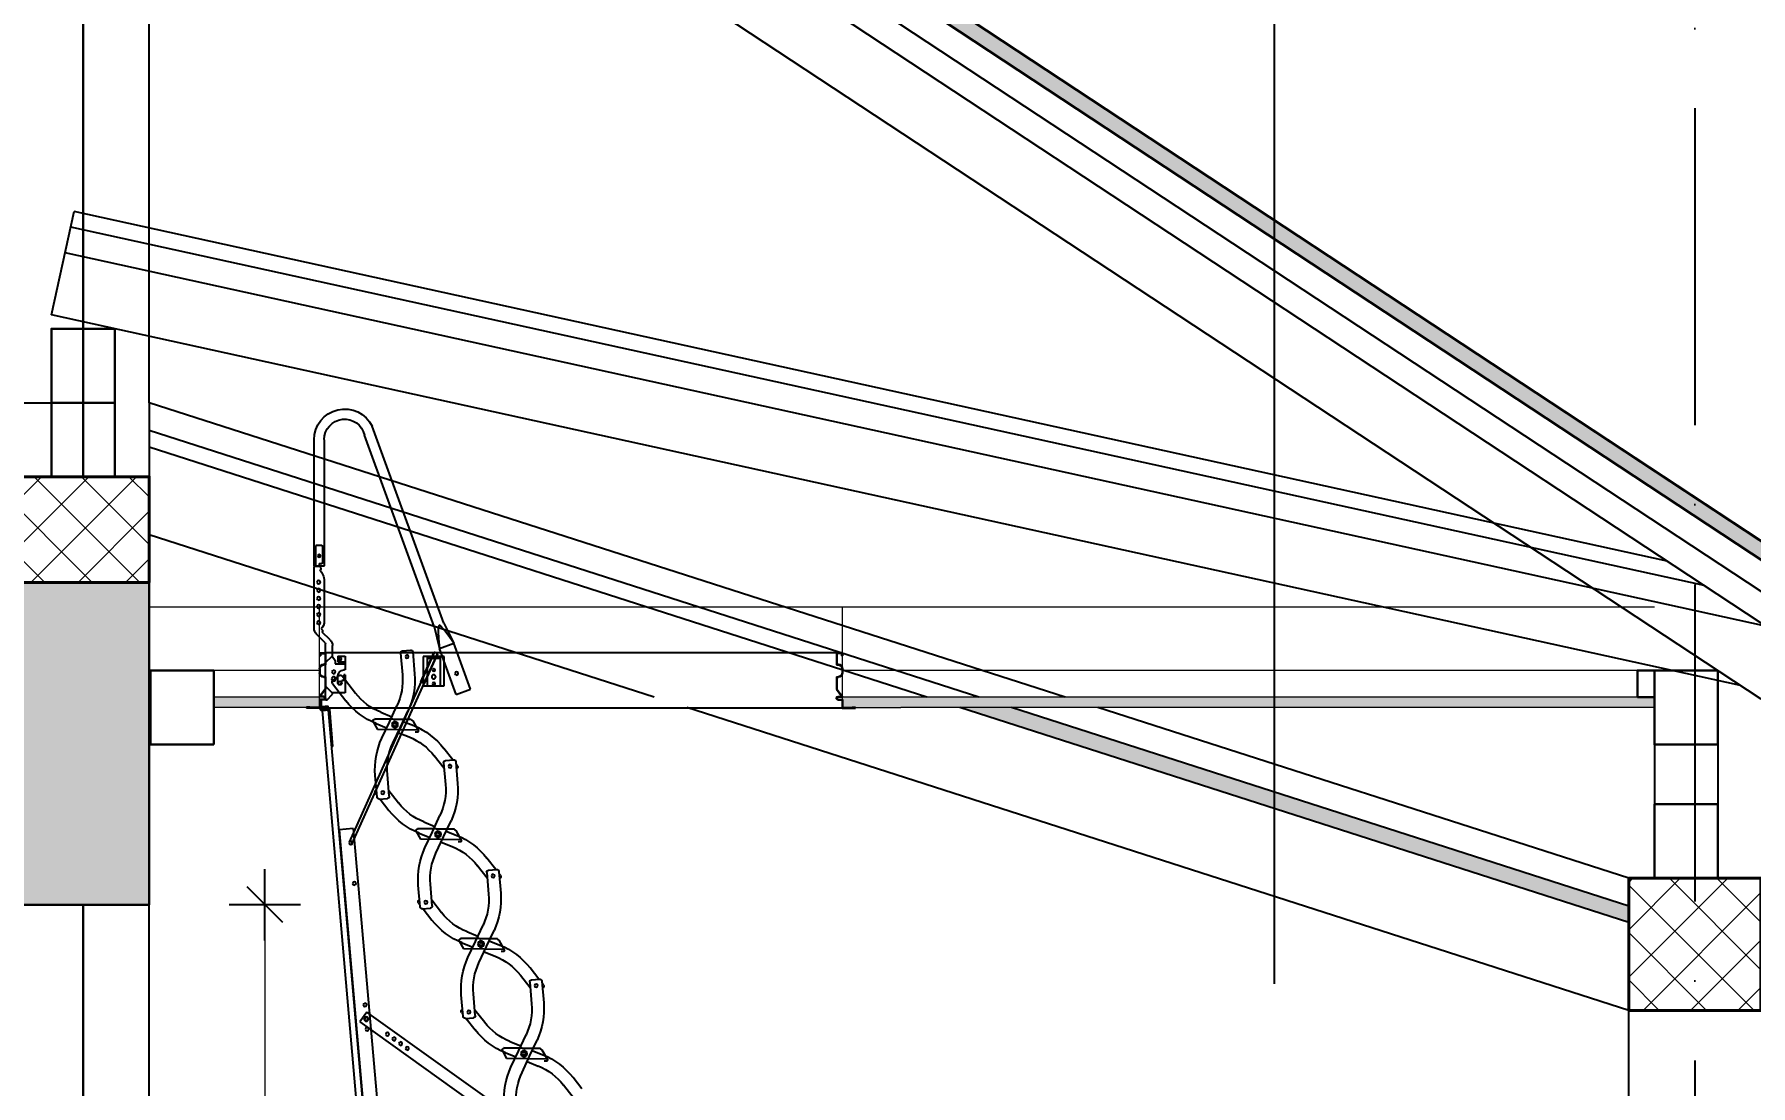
# Model space of a CAD drawing. Header units: metres. Extents: x 2674 to 33045, y -10854 to 2806.
# Drawn here: x 28700.3 to 29025.1, y 1564.8 to 1763.7 of the extents above; entities that cross this region are included whole.
import ezdxf

# ---------------------------------------------------------------- set-up
doc = ezdxf.new("R2010")
doc.units = ezdxf.units.M
doc.linetypes.add('ACAD_ISO10W100', pattern=[18, 12, -3, 0, -3])
doc.layers.add('2d hamdia', color=7, linetype='Continuous')
doc.styles.add('_DIM Romans 0.8', font='romans.shx', dxfattribs={"width": 0.8})
doc.dimstyles.new('50 jasht', dxfattribs={"dimscale": 15, "dimtxt": 0.9, "dimasz": 0.3, "dimexe": 1.25, "dimexo": 0.625, "dimgap": 0.2, "dimtad": 1, "dimdec": 0, "dimzin": 12, "dimdsep": 46, "dimtxsty": '_DIM Romans 0.8', "dimblk": '- Kosa Crta za DIM (Mala)', "dimcen": 1, "dimse1": 1, "dimse2": 1, "dimclrd": 256, "dimclrt": 256, "dimazin": 3, "dimtfac": 1, "dimtdec": 0, "dimtix": 1, "dimtmove": 0, "dimatfit": 3, "dimfxl": 1, "dimlwd": 0, "dimarcsym": 0})

# ---------------------------------------------------------------- blocks, each defined once
blk = doc.blocks.new("shkall t'kulmit dru")
at = {"color": 252}
for p, q in [((-40.97, 240.96), (-27.4, 278.23)), ((-39.16, 240.3), (-25.96, 276.55)), ((-18.37, 251.83), (-18.37, 275.68)), ((-16.44, 251.83), (-16.44, 275.68)), ((-18.06, 252.45), (-18.06, 255.45)), ((-17.87, 255.64), (-16.75, 255.64)), ((-16.75, 251.72), (-16.75, 255.64)), ((-16.44, 251.83), (-18.37, 251.83)), ((-17.4, 252.26), (-17.87, 252.26)), ((-17.56, 251.6), (-17.56, 251.51)), ((-16.6, 251.72), (-17.44, 251.72)), ((-17.4, 252.26), (-17.4, 251.72)), ((-16.44, 239.97), (-16.44, 251.56)), ((-18.37, 241.33), (-18.37, 248.78)), ((-40.97, 240.96), (-42.88, 237.15)), ((-41, 239.78), (-40.44, 240.4)), ((-40.44, 240.4), (-40.09, 240.55)), ((-40.09, 240.55), (-39.92, 240.21)), ((-46.04, 228.48), (-42.88, 237.15)), ((-42.88, 237.15), (-41.81, 238.69)), ((-40.14, 236.15), (-42.88, 237.15)), ((-41.81, 238.69), (-41, 239.78)), ((-39.16, 240.3), (-40.14, 236.15)), ((-39.97, 238.03), (-40.14, 236.15)), ((-39.89, 239.37), (-39.97, 238.03)), ((-39.92, 240.21), (-39.89, 239.37)), ((-19.45, 237.78), (-17.98, 239.26)), ((-18.55, 237.23), (-16.89, 238.88)), ((-116.44, 235.33), (-115.29, 235.33)), ((-116.44, 235.33), (-116.44, 234.8)), ((-116.44, 234.8), (-116.25, 234.8)), ((-116.35, 235.24), (-115.38, 235.24)), ((-116.35, 235.24), (-116.35, 234.89)), ((-116.35, 234.89), (-116.34, 234.89)), ((-116.34, 235.1), (-116.34, 234.89)), ((-116.34, 235.1), (-116.25, 235.1)), ((-116.25, 235.1), (-116.25, 234.8)), ((-115.38, 235.24), (-115.38, 233.2)), ((-115.29, 235.33), (-18.6, 235.33)), ((-115.29, 235.33), (-115.29, 233.1)), ((-43.29, 227.48), (-40.14, 236.15)), ((-41.07, 229.1), (-41.07, 234.64)), ((-41.07, 234.64), (-37.07, 234.64)), ((-40.34, 229.1), (-40.34, 234.64)), ((-40.34, 234.49), (-37.8, 234.49)), ((-40.07, 234.49), (-40.07, 234.26)), ((-40.07, 234.26), (-38.07, 234.26)), ((-39.92, 234.64), (-39.92, 234.26)), ((-39.83, 235.15), (-39.13, 235.47)), ((-37.31, 229.54), (-39.83, 235.15)), ((-23.66, 199.24), (-39.76, 235.18)), ((-23.1, 199.49), (-39.2, 235.43)), ((-36.61, 229.85), (-39.13, 235.47)), ((-38.23, 234.64), (-38.23, 234.26)), ((-38.07, 234.49), (-38.07, 234.26)), ((-37.8, 234.64), (-37.8, 229.1)), ((-37.07, 234.64), (-37.07, 229.1)), ((-35.09, 235.5), (-35.45, 231.38)), ((-33.14, 235.72), (-34.68, 235.85)), ((-32.79, 235.3), (-33.15, 231.18)), ((-20.9, 234.72), (-22.29, 234.72)), ((-22.29, 234.72), (-22.29, 232.1)), ((-20.9, 234.72), (-20.9, 233.64)), ((-19.83, 234.72), (-20.44, 233.87)), ((-19.9, 234.61), (-19.9, 236.7)), ((-18.6, 233.49), (-19.83, 234.72)), ((-18.6, 226.41), (-18.6, 237.12)), ((-17.44, 235.33), (-18.6, 235.33)), ((-18.6, 235.33), (-18.6, 233.1)), ((-18.5, 235.24), (-18.5, 233.2)), ((-17.53, 235.24), (-18.5, 235.24)), ((-17.63, 235.1), (-17.63, 234.8)), ((-17.54, 235.1), (-17.63, 235.1)), ((-17.44, 234.8), (-17.63, 234.8)), ((-17.54, 235.1), (-17.54, 234.89)), ((-17.53, 234.89), (-17.54, 234.89)), ((-17.53, 235.24), (-17.53, 234.89)), ((-17.44, 235.33), (-17.44, 234.8)), ((-116.44, 232.33), (-116.44, 231.57)), ((-116.35, 232.33), (-116.35, 231.57)), ((-115.38, 233.2), (-115.58, 233.2)), ((-115.29, 233.1), (-115.58, 233.1)), ((-115.29, 230.8), (-115.58, 230.8)), ((-115.38, 230.7), (-115.58, 230.7)), ((-115.38, 230.7), (-115.38, 228.49)), ((-115.29, 230.8), (-115.29, 228.46)), ((-21.73, 230.96), (-24.27, 227.69)), ((-20.9, 233.64), (-22.29, 233.64)), ((-20.44, 233.26), (-22.29, 233.26)), ((-22.29, 232.1), (-22.06, 232.1)), ((-22.29, 231.18), (-22.29, 227.8)), ((-22.29, 231.18), (-22.06, 231.18)), ((-22.06, 233.64), (-22.06, 233.26)), ((-22.06, 231.18), (-22.06, 230.1)), ((-19.97, 230.08), (-21.19, 231.03)), ((-20.9, 229.64), (-20.9, 230.95)), ((-20.44, 233.87), (-20.44, 233.26)), ((-18.6, 229.03), (-18.6, 233.49)), ((-18.6, 233.1), (-18.3, 233.1)), ((-18.6, 230.8), (-18.6, 228.46)), ((-18.6, 230.8), (-18.3, 230.8)), ((-18.5, 233.2), (-18.3, 233.2)), ((-18.5, 230.7), (-18.5, 228.49)), ((-18.5, 230.7), (-18.3, 230.7)), ((-17.53, 232.33), (-17.53, 231.57)), ((-17.44, 232.33), (-17.44, 231.57)), ((-115.38, 228.49), (-116.44, 227.1)), ((-115.29, 228.46), (-116.32, 227.1)), ((-43.29, 227.48), (-46.04, 228.48)), ((-37.07, 229.1), (-41.07, 229.1)), ((-37.31, 229.54), (-36.61, 229.85)), ((-19.91, 229.54), (-22.45, 226.28)), ((-22.29, 230.1), (-21.67, 230.1)), ((-22.29, 227.8), (-19.83, 227.8)), ((-21.67, 229.64), (-21.67, 230.1)), ((-19.9, 227.49), (-19.9, 227.8)), ((-18.83, 226.41), (-19.9, 227.49)), ((-18.6, 229.03), (-19.83, 227.8)), ((-18.6, 228.46), (-17.56, 227.1)), ((-18.5, 228.49), (-17.44, 227.1)), ((-118.29, 225.07), (-118.9, 225.07)), ((-118.9, 225.07), (-118.9, 224.87)), ((-116.35, 224.87), (-118.9, 224.87)), ((-116.44, 224.97), (-118.81, 224.97)), ((-118.29, 224.97), (-118.81, 224.97)), ((-118.81, 224.97), (-118.81, 224.97)), ((-118.29, 225.07), (-118.29, 224.97)), ((-116.44, 227.1), (-116.44, 227.01)), ((-115.61, 227.01), (-116.44, 227.01)), ((-115.61, 226.54), (-116.44, 226.54)), ((-116.44, 226.54), (-116.44, 224.97)), ((-115.61, 226.45), (-116.35, 226.45)), ((-116.35, 226.45), (-116.35, 224.87)), ((-116.35, 224.87), (-17.53, 224.87)), ((-115.61, 227.1), (-116.32, 227.1)), ((-115.38, 226.78), (-115.38, 226.77)), ((-115.29, 226.78), (-115.29, 226.77)), ((-32.77, 221.27), (-34.19, 224.32)), ((-30.68, 222.25), (-32.1, 225.3)), ((-28.23, 121.03), (-19.11, 225.24)), ((-17.88, 225.14), (-27, 120.92)), ((-19.32, 224.65), (-19.93, 217.6)), ((-19.18, 224.48), (-19.78, 217.58)), ((-19.32, 224.65), (-17.97, 224.53)), ((-19.18, 224.48), (-17.99, 224.37)), ((-19.11, 225.24), (-17.88, 225.14)), ((-18.83, 226.41), (-18.6, 226.41)), ((-18.6, 226.78), (-18.6, 226.77)), ((-18.5, 226.78), (-18.5, 226.77)), ((-18.3, 224.75), (-18.31, 224.67)), ((-18.31, 224.67), (-18.16, 224.66)), ((-18.27, 227.1), (-17.56, 227.1)), ((-18.27, 227.01), (-17.44, 227.01)), ((-18.27, 226.54), (-17.44, 226.54)), ((-18.27, 226.45), (-17.53, 226.45)), ((-18.15, 224.74), (-18.16, 224.66)), ((-17.96, 225.07), (-17.88, 225.07)), ((-17.96, 224.91), (-17.88, 224.91)), ((-17.88, 225.07), (-17.88, 224.91)), ((-17.77, 226.45), (-17.77, 224.72)), ((-17.77, 226.45), (-17.61, 226.45)), ((-17.61, 226.45), (-17.61, 224.72)), ((-17.53, 226.45), (-17.53, 224.87)), ((-17.53, 224.87), (-14.98, 224.87)), ((-17.44, 227.1), (-17.44, 227.01)), ((-17.44, 226.54), (-17.44, 224.97)), ((-17.44, 224.97), (-15.07, 224.97)), ((-15.6, 225.07), (-14.98, 225.07)), ((-15.6, 225.07), (-15.6, 224.97)), ((-15.6, 224.97), (-15.07, 224.97)), ((-15.07, 224.97), (-15.07, 224.97)), ((-14.98, 225.07), (-14.98, 224.87)), ((-35.11, 222.5), (-36.13, 220.64)), ((-33.28, 222.37), (-35.28, 221.56)), ((-34.83, 222.74), (-27.91, 222.87)), ((-34.83, 222.66), (-27.91, 222.79)), ((-34.83, 222.74), (-34.83, 222.66)), ((-31.34, 218.22), (-32.77, 221.27)), ((-29.03, 224.09), (-31.14, 223.24)), ((-29.25, 219.2), (-30.68, 222.25)), ((-28.17, 221.96), (-30.16, 221.15)), ((-27.62, 222.31), (-28.42, 220.86)), ((-27.91, 222.87), (-27.91, 222.79)), ((-19.3, 223.1), (-19.45, 223.11)), ((-36.09, 220.72), (-28.42, 220.86)), ((-35.95, 220.33), (-35.56, 220.34)), ((-32.3, 220.28), (-34.41, 219.42)), ((-19.71, 218.35), (-19.86, 218.36)), ((-43.24, 214.74), (-43.59, 210.62)), ((-41.29, 214.96), (-42.82, 215.09)), ((-42.68, 215.08), (-40.99, 217.24)), ((-40.94, 214.54), (-41.29, 210.42)), ((-41.03, 213.44), (-39.17, 215.82)), ((-19.93, 217.6), (-19.78, 217.58)), ((-43.54, 213.98), (-43.28, 214.32)), ((-43.36, 213.35), (-43.47, 213.44)), ((-30.65, 208.22), (-30.29, 212.34)), ((-28.35, 208.02), (-28, 212.14)), ((-30.55, 209.32), (-32.41, 206.94)), ((-28.05, 208.78), (-28.31, 208.44)), ((-28.12, 209.32), (-28.23, 209.41)), ((-28.91, 207.68), (-30.59, 205.52)), ((-28.77, 207.67), (-30.3, 207.8)), ((-43.25, 201.74), (-44.28, 199.88)), ((-41.43, 201.61), (-43.42, 200.8)), ((-42.98, 201.98), (-36.06, 202.11)), ((-42.98, 201.9), (-36.06, 202.03)), ((-42.98, 201.98), (-42.98, 201.9)), ((-40.91, 200.51), (-42.34, 203.56)), ((-38.82, 201.49), (-40.25, 204.54)), ((-37.18, 203.34), (-39.29, 202.48)), ((-37.4, 198.44), (-38.82, 201.49)), ((-35.77, 201.55), (-36.57, 200.1)), ((-36.06, 202.11), (-36.06, 202.03)), ((-23.84, 202.11), (-30.62, 124.56)), ((-21.15, 201.87), (-28.04, 123.17)), ((-23.84, 202.11), (-21.15, 201.87)), ((-44.24, 199.96), (-36.57, 200.1)), ((-44.09, 199.58), (-43.71, 199.58)), ((-40.45, 199.52), (-42.56, 198.67)), ((-39.49, 197.46), (-40.91, 200.51)), ((-36.31, 201.2), (-38.31, 200.39)), ((-50.83, 194.32), (-49.14, 196.48)), ((-49.18, 192.68), (-47.32, 195.07)), ((-51.38, 193.98), (-51.74, 189.86)), ((-51.68, 193.22), (-51.42, 193.56)), ((-51.5, 192.59), (-51.62, 192.68)), ((-49.44, 194.2), (-50.97, 194.33)), ((-49.09, 193.79), (-49.44, 189.66)), ((-38.7, 188.57), (-40.56, 186.18)), ((-38.8, 187.46), (-38.44, 191.58)), ((-36.5, 187.26), (-36.14, 191.38)), ((-36.26, 188.56), (-36.38, 188.65)), ((-37.06, 186.92), (-38.74, 184.76)), ((-36.91, 186.91), (-38.45, 187.04)), ((-36.2, 188.02), (-36.46, 187.69)), ((-49.06, 179.75), (-50.49, 182.8)), ((-46.97, 180.73), (-48.4, 183.78)), ((-45.33, 182.58), (-47.43, 181.72)), ((-51.4, 180.98), (-52.43, 179.13)), ((-52.38, 179.2), (-44.72, 179.34)), ((-52.24, 178.82), (-51.86, 178.82)), ((-49.57, 180.86), (-51.57, 180.05)), ((-51.13, 181.22), (-44.2, 181.35)), ((-51.13, 181.22), (-51.12, 181.15)), ((-51.12, 181.15), (-44.2, 181.28)), ((-48.6, 178.76), (-50.7, 177.91)), ((-47.63, 176.7), (-49.06, 179.75)), ((-45.54, 177.68), (-46.97, 180.73)), ((-44.46, 180.44), (-46.45, 179.63)), ((-43.91, 180.8), (-44.72, 179.34)), ((-44.2, 181.35), (-44.2, 181.28)), ((-58.97, 173.56), (-57.29, 175.73)), ((-59.53, 173.23), (-59.89, 169.1)), ((-59.83, 172.46), (-59.57, 172.8)), ((-57.58, 173.44), (-59.11, 173.58)), ((-57.23, 173.03), (-57.59, 168.91)), ((-57.33, 171.92), (-55.47, 174.31)), ((-59.65, 171.83), (-59.76, 171.92)), ((-46.94, 166.7), (-46.59, 170.82)), ((-44.64, 166.5), (-44.29, 170.62)), ((-65.51, 139.41), (-26.4, 167.37)), ((-46.85, 167.81), (-48.71, 165.42)), ((-45.2, 166.16), (-46.89, 164)), ((-45.06, 166.15), (-46.59, 166.28)), ((-44.34, 167.27), (-44.61, 166.93)), ((-44.41, 167.81), (-44.52, 167.89)), ((-26.4, 167.37), (-25.06, 165.5)), ((-25.06, 165.5), (-64.17, 137.54)), ((-55.12, 159.97), (-56.54, 163.02)), ((-59.55, 160.22), (-60.57, 158.37)), ((-57.72, 160.1), (-59.72, 159.29)), ((-59.27, 160.47), (-52.35, 160.59)), ((-59.27, 160.39), (-52.35, 160.52)), ((-59.27, 160.47), (-59.27, 160.39)), ((-57.21, 159), (-58.63, 162.05)), ((-53.47, 161.82), (-55.58, 160.97)), ((-53.69, 156.92), (-55.12, 159.97)), ((-52.61, 159.68), (-54.6, 158.87)), ((-52.06, 160.04), (-52.86, 158.59)), ((-52.35, 160.59), (-52.35, 160.52)), ((-60.53, 158.44), (-52.86, 158.59)), ((-60.39, 158.06), (-60, 158.07)), ((-56.74, 158), (-58.85, 157.15)), ((-55.78, 155.95), (-57.21, 159)), ((-67.12, 152.81), (-65.43, 154.97)), ((-65.47, 151.16), (-63.61, 153.55))]:
    blk.add_line(p, q, dxfattribs=at)
for centre, major_axis, start_param, end_param in [((-22.21, 275.71), (-4.08, 4.08), 3.920961, 6.615664), ((-22.21, 275.71), (-2.72, 2.72), 3.920961, 6.84674), ((-17.87, 255.45), (0.136, 0.136), 0.785398, 2.356194), ((-17.4, 253.72), (0.19, 0.19), 5.497787, 11.780972), ((-17.4, 253.72), (-0.136, 0.136), 3.926991, 10.210176), ((-14.94, 248.74), (2.42, 2.42), 1.692288, 2.368537), ((-17.87, 252.45), (-0.136, 0.136), 0.785398, 2.356194), ((-17.25, 251.29), (0.324, 0.324), 2.281268, 2.959265), ((-17.52, 251.32), (-0.134, 0.134), -0.597768, 0.753561), ((-17.76, 250.95), (0.109, 0.109), 4.833881, 6.100858), ((-17.44, 251.6), (-0.0816, 0.0816), -0.785398, 0.785398), ((-16.6, 251.56), (-0.109, 0.109), 3.926991, 5.497787), ((-17.29, 248.72), (-0.231, 0.231), 3.926991, 10.210176), ((-17.29, 247.18), (-0.231, 0.231), 3.926991, 10.210176), ((-17.29, 245.64), (-0.231, 0.231), 3.926991, 10.210176), ((-17.29, 244.1), (-0.231, 0.231), 3.926991, 10.210176), ((-16.55, 241.24), (1.28, 1.28), 2.302499, 3.206934), ((-17.29, 242.57), (-0.231, 0.231), 3.926991, 10.210176), ((-17.29, 241.03), (-0.231, 0.231), 3.926991, 10.210176), ((-18.37, 236.7), (-1.09, 1.09), 0, 0.785398), ((-18.44, 237.12), (-0.109, 0.109), 0, 0.785398), ((-17.61, 239.47), (0.3, 0.3), 1.111509, 2.883338), ((-17.98, 239.97), (-1.09, 1.09), 3.141593, 3.926991), ((-34.71, 235.47), (0.272, 0.272), 0.699409, 2.270205), ((-34.01, 234.63), (0.218, 0.218), 5.497787, 11.780972), ((-33.18, 235.33), (0.272, 0.272), 5.411798, 6.982594), ((-21.37, 234.18), (0.17, 0.17), 5.497787, 11.780972), ((-115.58, 232.33), (0.609, 0.609), 0.785398, 2.356194), ((-115.58, 231.57), (-0.609, 0.609), 0.785398, 2.356194), ((-115.58, 232.33), (-0.544, 0.544), -0.785398, 0.785398), ((-115.58, 231.57), (0.544, 0.544), 2.356194, 3.926991), ((-43.4, 231.45), (-0.218, 0.218), 3.926991, 10.210176), ((-39.07, 230.8), (-0.272, 0.272), 3.926991, 10.210176), ((-39.07, 232.1), (0.177, 0.177), 5.497787, 11.780972), ((-21.65, 230.19), (-9.79, 9.79), 0.699409, 1.223007), ((-21.65, 230.19), (-8.16, 8.16), 0.699409, 1.223007), ((-22.06, 230.95), (-0.816, 0.816), 3.926991, 5.497787), ((-21.42, 230.72), (0.272, 0.272), 0.12345, 1.694246), ((-20.13, 230.41), (0.286, 0.286), 5.497787, 11.780972), ((-20.13, 231.72), (-0.231, 0.231), 3.926991, 10.210176), ((-18.3, 232.33), (-0.609, 0.609), 3.926991, 5.497787), ((-18.3, 232.33), (0.544, 0.544), 5.497787, 7.068583), ((-18.3, 231.57), (-0.544, 0.544), 2.356194, 3.926991), ((-18.3, 231.57), (0.609, 0.609), 3.926991, 5.497787), ((-39.07, 229.49), (0.177, 0.177), 5.497787, 11.780972), ((-33.37, 234.79), (-8.16, 8.16), 2.741444, 3.265043), ((-21.29, 229.64), (-0.272, 0.272), 0.785398, 3.926991), ((-21.29, 229.64), (0.218, 0.218), 5.497787, 11.780972), ((-20.21, 229.78), (-0.272, 0.272), 3.265043, 4.835839), ((-115.61, 226.78), (0.228, 0.228), 5.497787, 7.068583), ((-115.61, 226.78), (0.163, 0.163), 5.497787, 7.068583), ((-115.61, 226.77), (-0.163, 0.163), 2.356194, 3.926991), ((-115.61, 226.77), (-0.228, 0.228), 2.356194, 3.926991), ((-33.37, 234.79), (-9.79, 9.79), 2.741444, 3.265043), ((-18.27, 226.78), (-0.228, 0.228), -0.785398, 0.785398), ((-18.27, 226.77), (0.228, 0.228), 2.356194, 3.926991), ((-18.27, 226.78), (-0.163, 0.163), -0.785398, 0.785398), ((-18.27, 226.77), (0.163, 0.163), 2.356194, 3.926991), ((-17.96, 224.72), (-0.245, 0.245), -0.785398, 3.926991), ((-17.96, 224.72), (0.245, 0.245), 3.839724, 8.552113), ((-17.96, 224.72), (-0.136, 0.136), -0.785398, 3.926991), ((-17.96, 224.72), (0.136, 0.136), 3.839724, 8.552113), ((-30.07, 208.73), (9.79, 9.79), 1.170648, 1.694246), ((-34.83, 222.34), (-0.228, 0.228), -0.766668, 0.28053), ((-31.72, 221.76), (0.408, 0.408), 5.497787, 11.780972), ((-31.72, 221.76), (-0.218, 0.218), 3.926991, 10.210176), ((-31.72, 221.76), (0.218, 0.218), 5.497787, 11.780972), ((-27.9, 222.47), (0.228, 0.228), 4.992919, 7.087314), ((-30.07, 208.73), (-8.16, 8.16), -0.400149, 0.12345), ((-35.95, 220.54), (0.147, 0.147), 1.851326, 3.945721), ((-41.79, 213.33), (-8.16, 8.16), 3.841001, 4.3646), ((-41.79, 213.33), (9.79, 9.79), 5.411798, 5.935396), ((-42.86, 214.71), (0.272, 0.272), 0.699409, 2.270205), ((-41.32, 214.58), (0.272, 0.272), 5.411798, 6.982594), ((-43.23, 213.74), (-0.272, 0.272), 0.12345, 1.694246), ((-42.15, 213.88), (0.218, 0.218), 5.497787, 11.780972), ((-42.15, 213.88), (0.218, 0.218), 5.497787, 11.780972), ((-29.8, 209.43), (-9.79, 9.79), 0.699409, 1.223007), ((-29.8, 209.43), (8.16, 8.16), 2.270205, 2.793804), ((-30.27, 208.18), (-0.272, 0.272), 0.699409, 2.270205), ((-29.43, 208.88), (0.218, 0.218), 5.497787, 11.780972), ((-29.43, 208.88), (0.218, 0.218), 5.497787, 11.780972), ((-28.73, 208.05), (0.272, 0.272), 3.841001, 5.411798), ((-28.35, 209.02), (-0.272, 0.272), 3.265043, 4.835839), ((-41.52, 214.03), (8.16, 8.16), 4.31224, 4.835839), ((-41.52, 214.03), (9.79, 9.79), 4.31224, 4.835839), ((-42.97, 201.58), (-0.228, 0.228), -0.766668, 0.28053), ((-39.87, 201), (0.408, 0.408), 5.497787, 11.780972), ((-36.05, 201.71), (-0.228, 0.228), 3.422122, 5.516517), ((-38.22, 187.97), (-9.79, 9.79), -0.400149, 0.12345), ((-38.22, 187.97), (-8.16, 8.16), -0.400149, 0.12345), ((-44.1, 199.78), (0.147, 0.147), 1.851326, 3.945721), ((-39.87, 201), (0.218, 0.218), 5.497787, 11.780972), ((-39.87, 201), (0.218, 0.218), 5.497787, 11.780972), ((-49.94, 192.57), (9.79, 9.79), 5.411798, 5.935396), ((-23.38, 199.37), (-0.231, 0.231), 3.926991, 10.210176), ((-23.38, 199.37), (0.218, 0.218), 5.497787, 11.780972), ((-49.94, 192.57), (8.16, 8.16), 5.411798, 5.935396), ((-51.38, 192.98), (-0.272, 0.272), 0.12345, 1.694246), ((-51, 193.95), (0.272, 0.272), 0.699409, 2.270205), ((-50.3, 193.12), (-0.218, 0.218), 3.926991, 10.210176), ((-50.3, 193.12), (-0.218, 0.218), 3.926991, 10.210176), ((-49.47, 193.82), (0.272, 0.272), 5.411798, 6.982594), ((-24.05, 191.7), (0.231, 0.231), 5.497787, 11.780972), ((-37.95, 188.67), (9.79, 9.79), 2.270205, 2.793804), ((-37.95, 188.67), (8.16, 8.16), 2.270205, 2.793804), ((-37.58, 188.13), (0.218, 0.218), 5.497787, 11.780972), ((-37.58, 188.13), (0.218, 0.218), 5.497787, 11.780972), ((-36.5, 188.26), (-0.272, 0.272), 3.265043, 4.835839), ((-49.66, 193.27), (-8.16, 8.16), 2.741444, 3.265043), ((-38.41, 187.43), (-0.272, 0.272), 0.699409, 2.270205), ((-36.88, 187.29), (0.272, 0.272), 3.841001, 5.411798), ((-49.66, 193.27), (9.79, 9.79), 4.31224, 4.835839), ((-46.37, 167.22), (-9.79, 9.79), -0.400149, 0.12345), ((-52.24, 179.03), (-0.147, 0.147), 0.28053, 2.374925), ((-51.12, 180.82), (-0.228, 0.228), -0.766668, 0.28053), ((-48.01, 180.24), (-0.408, 0.408), 3.926991, 10.210176), ((-48.01, 180.24), (0.218, 0.218), 5.497787, 11.780972), ((-48.01, 180.24), (0.218, 0.218), 5.497787, 11.780972), ((-44.2, 180.95), (0.228, 0.228), 4.992919, 7.087314), ((-46.37, 167.22), (-8.16, 8.16), -0.400149, 0.12345), ((-58.08, 171.81), (8.16, 8.16), 5.411798, 5.935396), ((-58.08, 171.81), (-9.79, 9.79), 3.841001, 4.3646), ((-59.53, 172.23), (-0.272, 0.272), 0.12345, 1.694246), ((-59.15, 173.19), (0.272, 0.272), 0.699409, 2.270205), ((-58.45, 172.36), (0.218, 0.218), 5.497787, 11.780972), ((-58.45, 172.36), (0.218, 0.218), 5.497787, 11.780972), ((-57.61, 173.06), (0.272, 0.272), 5.411798, 6.982594), ((-46.09, 167.91), (9.79, 9.79), 2.270205, 2.793804), ((-26.06, 168.71), (0.231, 0.231), 5.497787, 11.780972), ((-46.09, 167.91), (8.16, 8.16), 2.270205, 2.793804), ((-46.56, 166.67), (0.272, 0.272), 2.270205, 3.841001), ((-45.73, 167.37), (0.218, 0.218), 5.497787, 11.780972), ((-45.73, 167.37), (-0.218, 0.218), 3.926991, 10.210176), ((-45.03, 166.54), (-0.272, 0.272), 2.270205, 3.841001), ((-44.65, 167.5), (0.272, 0.272), 4.835839, 6.406635), ((-26.3, 166.03), (0.286, 0.286), 5.497787, 11.780972), ((-26.3, 166.03), (-0.231, 0.231), 3.926991, 10.210176), ((-57.81, 172.51), (8.16, 8.16), 4.31224, 4.835839), ((-57.81, 172.51), (9.79, 9.79), 4.31224, 4.835839), ((-31.55, 162.27), (0.231, 0.231), 5.497787, 11.780972), ((-30.3, 163.17), (0.231, 0.231), 5.497787, 11.780972), ((-26.46, 164.12), (-0.231, 0.231), 3.926991, 10.210176), ((-54.51, 146.46), (9.79, 9.79), 1.170648, 1.694246), ((-59.26, 160.07), (0.228, 0.228), 0.804128, 1.851326), ((-56.16, 159.48), (-0.408, 0.408), 3.926991, 10.210176), ((-56.16, 159.48), (0.218, 0.218), 5.497787, 11.780972), ((-56.16, 159.48), (0.218, 0.218), 5.497787, 11.780972), ((-52.34, 160.2), (0.228, 0.228), 4.992919, 7.087314), ((-34.06, 160.48), (-0.231, 0.231), 3.926991, 10.210176), ((-32.8, 161.38), (-0.231, 0.231), 3.926991, 10.210176), ((-54.51, 146.46), (8.16, 8.16), 1.170648, 1.694246), ((-60.39, 158.27), (-0.147, 0.147), 0.28053, 2.374925), ((-66.23, 151.06), (8.16, 8.16), 5.411798, 5.935396), ((-66.23, 151.06), (-9.79, 9.79), 3.841001, 4.3646)]:
    blk.add_ellipse(centre, major_axis=major_axis, ratio=1, start_param=start_param, end_param=end_param, dxfattribs=at)
blk = doc.blocks.new('- Kosa Crta za DIM (Mala)')
for points in [[(0, -1.5), (0, 1.5)], [(-0.75, -0.75), (0.75, 0.75)], [(-1.5, 0), (1.5, 0)]]:
    blk.add_lwpolyline(points)
blk = doc.blocks.new('*D565')
at = {"lineweight": 0, "transparency": 16777216}
blk.add_line((29178.26, 1608.51), (29178.26, 1655.51), dxfattribs=at)
at = {"layer": 'Defpoints', "color": 0, "lineweight": 0, "transparency": 16777216}
for p in [(28722, 1660.01), (29178.26, 1660.01), (29132, 1604.01)]:
    blk.add_point(p, dxfattribs=at)
at = {"lineweight": 0, "transparency": 16777216, "xscale": 4.5, "yscale": 4.5, "zscale": 4.5}
for p, rotation in [((29178.26, 1660.01), 90), ((29178.26, 1604.01), 270)]:
    blk.add_blockref('- Kosa Crta za DIM (Mala)', p, dxfattribs=dict(at, rotation=rotation))
at = {"lineweight": 0, "transparency": 16777216, "insert": (29168.51, 1632.01), "char_height": 13.5, "attachment_point": 5, "rotation": 90, "style": '_DIM Romans 0.8'}
blk.add_mtext('56', dxfattribs=at)
blk = doc.blocks.new('*D566')
at = {"lineweight": 0, "transparency": 16777216}
for p, q in [((29178.26, 1684.51), (29178.26, 1689.01)), ((29178.26, 1660.01), (29178.26, 1680.01)), ((29178.26, 1655.51), (29178.26, 1651.01))]:
    blk.add_line(p, q, dxfattribs=at)
at = {"layer": 'Defpoints', "color": 0, "lineweight": 0, "transparency": 16777216}
for p in [(28722, 1680.01), (29178.26, 1680.01), (28722, 1660.01)]:
    blk.add_point(p, dxfattribs=at)
at = {"lineweight": 0, "transparency": 16777216, "xscale": 4.5, "yscale": 4.5, "zscale": 4.5}
for p, rotation in [((29178.26, 1680.01), 270), ((29178.26, 1660.01), 90)]:
    blk.add_blockref('- Kosa Crta za DIM (Mala)', p, dxfattribs=dict(at, rotation=rotation))
at = {"lineweight": 0, "transparency": 16777216, "insert": (29168.51, 1670.01), "char_height": 13.5, "attachment_point": 5, "rotation": 90, "style": '_DIM Romans 0.8'}
blk.add_mtext('20', dxfattribs=at)
blk = doc.blocks.new('*D567')
at = {"lineweight": 0, "transparency": 16777216}
blk.add_line((29178.26, 1684.51), (29178.26, 1783.21), dxfattribs=at)
at = {"layer": 'Defpoints', "color": 0, "lineweight": 0, "transparency": 16777216}
for p in [(28722, 1787.71), (29178.26, 1787.71), (28722, 1680.01)]:
    blk.add_point(p, dxfattribs=at)
at = {"lineweight": 0, "transparency": 16777216, "xscale": 4.5, "yscale": 4.5, "zscale": 4.5}
for p, rotation in [((29178.26, 1787.71), 90), ((29178.26, 1680.01), 270)]:
    blk.add_blockref('- Kosa Crta za DIM (Mala)', p, dxfattribs=dict(at, rotation=rotation))
at = {"lineweight": 0, "transparency": 16777216, "insert": (29168.51, 1733.86), "char_height": 13.5, "attachment_point": 5, "rotation": 90, "style": '_DIM Romans 0.8'}
blk.add_mtext('108', dxfattribs=at)
blk = doc.blocks.new('*D574')
at = {"lineweight": 0, "transparency": 16777216}
blk.add_line((29206.61, 1608.51), (29206.61, 1675.51), dxfattribs=at)
at = {"layer": 'Defpoints', "color": 0, "lineweight": 0, "transparency": 16777216}
for p in [(28722, 1680.01), (29206.61, 1680.01), (29132, 1604.01)]:
    blk.add_point(p, dxfattribs=at)
at = {"lineweight": 0, "transparency": 16777216, "xscale": 4.5, "yscale": 4.5, "zscale": 4.5}
for p, rotation in [((29206.61, 1680.01), 90), ((29206.61, 1604.01), 270)]:
    blk.add_blockref('- Kosa Crta za DIM (Mala)', p, dxfattribs=dict(at, rotation=rotation))
at = {"lineweight": 0, "transparency": 16777216, "insert": (29196.86, 1642.01), "char_height": 13.5, "attachment_point": 5, "rotation": 90, "style": '_DIM Romans 0.8'}
blk.add_mtext('76', dxfattribs=at)
blk = doc.blocks.new('*D575')
at = {"lineweight": 0, "transparency": 16777216}
blk.add_line((29206.61, 1684.51), (29206.61, 2034.17), dxfattribs=at)
at = {"layer": 'Defpoints', "color": 0, "lineweight": 0, "transparency": 16777216}
for p in [(28464.5, 2038.67), (29206.61, 2038.67), (28722, 1680.01)]:
    blk.add_point(p, dxfattribs=at)
at = {"lineweight": 0, "transparency": 16777216, "xscale": 4.5, "yscale": 4.5, "zscale": 4.5}
for p, rotation in [((29206.61, 2038.67), 90), ((29206.61, 1680.01), 270)]:
    blk.add_blockref('- Kosa Crta za DIM (Mala)', p, dxfattribs=dict(at, rotation=rotation))
at = {"lineweight": 0, "transparency": 16777216, "insert": (29196.86, 1859.34), "char_height": 13.5, "attachment_point": 5, "rotation": 90, "style": '_DIM Romans 0.8'}
blk.add_mtext('359', dxfattribs=at)
blk = doc.blocks.new('*D590')
at = {"lineweight": 0, "transparency": 16777216}
blk.add_line((28743.88, 1594.51), (28743.88, 1383.51), dxfattribs=at)
at = {"layer": 'Defpoints', "color": 0, "lineweight": 0, "transparency": 16777216}
for p in [(28709.5, 1599.01), (28709.5, 1379.01), (28743.88, 1379.01)]:
    blk.add_point(p, dxfattribs=at)
at = {"lineweight": 0, "transparency": 16777216, "xscale": 4.5, "yscale": 4.5, "zscale": 4.5}
for p, rotation in [((28743.88, 1599.01), 90), ((28743.88, 1379.01), 270)]:
    blk.add_blockref('- Kosa Crta za DIM (Mala)', p, dxfattribs=dict(at, rotation=rotation))
at = {"lineweight": 0, "transparency": 16777216, "insert": (28734.13, 1489.01), "char_height": 13.5, "attachment_point": 5, "rotation": 90, "style": '_DIM Romans 0.8'}
blk.add_mtext('220', dxfattribs=at)
blk = doc.blocks.new('*D591')
at = {"lineweight": 0, "transparency": 16777216}
blk.add_line((28684.5, 1783.21), (28684.5, 1684.51), dxfattribs=at)
at = {"layer": 'Defpoints', "color": 0, "lineweight": 0, "transparency": 16777216}
for p in [(28709.5, 1787.71), (28684.5, 1680.01), (28709.5, 1680.01)]:
    blk.add_point(p, dxfattribs=at)
at = {"lineweight": 0, "transparency": 16777216, "xscale": 4.5, "yscale": 4.5, "zscale": 4.5}
for p, rotation in [((28684.5, 1787.71), 90), ((28684.5, 1680.01), 270)]:
    blk.add_blockref('- Kosa Crta za DIM (Mala)', p, dxfattribs=dict(at, rotation=rotation))
at = {"lineweight": 0, "transparency": 16777216, "insert": (28674.75, 1733.86), "char_height": 13.5, "attachment_point": 5, "rotation": 90, "style": '_DIM Romans 0.8'}
blk.add_mtext('108', dxfattribs=at)

msp = doc.modelspace()

# ---------------------------------------------------------------- hatches: boundary and pattern name
h = msp.add_hatch(color=253)
h.paths.add_polyline_path([(27757, 1568.71), (28464.5, 2035.07), (29039.11, 1656.31), (29040.76, 1658.81), (28464.5, 2038.67), (27757, 1572.3)])
h.paths.add_polyline_path([(29172, 1628.28), (29172, 1625.21), (29038, 1654.62), (29039.77, 1657.3)])
h = msp.add_hatch(color=253)
h.paths.add_polyline_path([(28863.42, 1643.3), (28853.62, 1643.3), (28869.17, 1638.3), (28878.98, 1638.3)], flags=17)
h.paths.add_polyline_path([(28811.44, 1660.01), (28801.64, 1660.01), (28853.62, 1643.3), (28863.42, 1643.3)], flags=17)
h.paths.add_polyline_path([(28722, 1688.76), (28722, 1685.61), (28801.64, 1660.01), (28811.44, 1660.01)], flags=17)
h.paths.add_polyline_path([(28934.92, 1620.32), (28934.92, 1617.17), (29002, 1595.61), (29002, 1598.76)])
h.paths.add_polyline_path([(29107, 1599.01), (29027, 1599.01), (29027, 1596.01), (29107, 1596.01)])
h.paths.add_polyline_path([(28869.17, 1638.3), (28878.98, 1638.3), (28722, 1688.76), (28722, 1685.61)])
h.paths.add_polyline_path([(28885.2, 1636.3), (28875.4, 1636.3), (28934.92, 1617.17), (28934.92, 1620.32)])
at = {"lineweight": 30}
h = msp.add_hatch(color=255, dxfattribs=at)
h.paths.add_polyline_path([(28722, 1660.01), (28697, 1660.01), (28697, 1599.01), (28722, 1599.01)])
h.paths.add_polyline_path([(28197, 1660.01), (28172, 1660.01), (28172, 1379.01), (28197, 1379.01)])
h.paths.add_polyline_path([(27822, 1459.01), (27797, 1459.01), (27797, 1379.01), (27822, 1379.01)])
h = msp.add_hatch(color=253)
h.paths.add_polyline_path([(28864.21, 1638.3), (28853.21, 1638.3), (28853.21, 1636.3), (28855.05, 1636.3), (28855.05, 1636.4), (28855.67, 1636.4), (28855.67, 1636.3), (28864.21, 1636.3)])
h.paths.add_polyline_path([(29006.87, 1638.3), (29003.63, 1638.3), (28934.92, 1638.3), (28934.92, 1636.3), (29006.87, 1636.3)])
h.paths.add_polyline_path([(28722.21, 1636.3), (28722.21, 1638.3), (28722, 1638.3), (28722, 1636.3)])
h.paths.add_polyline_path([(28754.21, 1636.3), (28754.21, 1638.3), (28734.21, 1638.3), (28734.21, 1636.3)])
h.paths.add_polyline_path([(28864.21, 1638.3), (28864.21, 1636.3), (28934.92, 1636.3), (28934.92, 1638.3)])
at = {"layer": '2d hamdia', "lineweight": 0}
h = msp.add_hatch(dxfattribs=at)
h.set_pattern_fill('ANSI37', color=26, scale=2, style=0)
h.paths.add_polyline_path([(29132, 1379.01), (28542, 1379.01), (28542, 1359.01), (29132, 1359.01)])
h.paths.add_polyline_path([(28722, 1660.01), (28172, 1660.01), (28172, 1680.01), (28722, 1680.01)])
h = msp.add_hatch(dxfattribs=at)
h.set_pattern_fill('ANSI37', color=26, scale=2, style=0)
h.paths.add_polyline_path([(29002, 1579.01), (29002, 1604.01), (29027, 1604.01), (29027, 1579.01)])
h.paths.add_polyline_path([(29107, 1579.01), (29107, 1604.01), (29132, 1604.01), (29132, 1579.01)])

# ---------------------------------------------------------------- linework, layer by layer
at = {"color": 124, "linetype": 'ACAD_ISO10W100', "lineweight": 25, "ltscale": 5}
msp.add_line((29014.5, 2110.13), (29014.5, 308.13), dxfattribs=at)
for p, q in [((28464.5, 2038.67), (29040.76, 1658.81)), ((28464.5, 2035.07), (29039.11, 1656.31)), ((28464.5, 2029.08), (29036.36, 1652.13)), ((28464.5, 2023.1), (29033.61, 1647.96)), ((28464.5, 2008.72), (29027, 1637.94)), ((28722, 1694.01), (28722, 1807.71)), ((28042, 1694.01), (28703.5, 1694.01)), ((28722, 1694.01), (28722, 1669.01)), ((28722, 1379.01), (28722, 1669.01)), ((29002, 1579.01), (28823.76, 1636.3)), ((29002, 1595.61), (28875.4, 1636.3)), ((29002, 1598.76), (28885.2, 1636.3)), ((29002, 1604.01), (28901.54, 1636.3)), ((29006.87, 1629.3), (29006.87, 1618.01)), ((29018.87, 1629.3), (29018.87, 1618.01)), ((29002, 1604.01), (29132, 1604.01)), ((29002, 1389.01), (29002, 1604.01)), ((28722, 1599.01), (28697, 1599.01)), ((29002, 1579.01), (29132, 1579.01))]:
    msp.add_line(p, q)
at = {"color": 18, "true_color": 0x000000}
msp.add_line((28934.92, 2003.85), (28934.92, 1584.06), dxfattribs=at)
at = {"color": 5, "lineweight": 30}
for p, q in [((28709.5, 1787.71), (28709.5, 1680.01)), ((28709.5, 1599.01), (28709.5, 1379.01))]:
    msp.add_line(p, q, dxfattribs=at)
at = {"color": 253}
for p, q in [((28703.5, 1710.64), (28707.79, 1730.18)), ((29009.27, 1664), (28707.79, 1730.18)), ((29016.25, 1659.39), (28707.15, 1727.25)), ((29027.9, 1651.72), (28706.07, 1722.36)), ((29023.15, 1640.48), (28703.5, 1710.64)), ((28895.32, 1638.3), (28722, 1694.01)), ((28878.98, 1638.3), (28722, 1688.76)), ((28869.17, 1638.3), (28722, 1685.61)), ((28817.54, 1638.3), (28722, 1669.01))]:
    msp.add_line(p, q, dxfattribs=at)
at = {"lineweight": 0}
for p, q in [((29006.87, 1655.3), (28722, 1655.3)), ((28754.21, 1636.3), (28754.21, 1655.3)), ((28853.21, 1636.3), (28853.21, 1655.3)), ((28754.21, 1643.3), (28722, 1643.3)), ((29006.87, 1643.3), (28853.21, 1643.3)), ((28722.21, 1638.3), (28722, 1638.3)), ((28754.21, 1638.3), (28734.21, 1638.3)), ((29006.87, 1638.3), (28853.21, 1638.3)), ((28722.21, 1636.3), (28722, 1636.3)), ((28754.21, 1636.3), (28734.21, 1636.3)), ((28754.21, 1636.3), (28864.21, 1636.3)), ((29006.87, 1636.3), (28864.21, 1636.3))]:
    msp.add_line(p, q, dxfattribs=at)
at = {"lineweight": 30}
for points in [[(27757, 1568.71), (28464.5, 2035.07), (29039.11, 1656.31), (29040.76, 1658.81), (28464.5, 2038.67), (27757, 1572.3)], [(28715.5, 1694.01), (28715.5, 1708.01), (28703.5, 1708.01), (28703.5, 1694.01)], [(28715.5, 1680.01), (28715.5, 1694.01), (28703.5, 1694.01), (28703.5, 1680.01)], [(28722, 1660.01), (28697, 1660.01), (28697, 1599.01), (28722, 1599.01)], [(28734.21, 1629.3), (28734.21, 1643.3), (28722.21, 1643.3), (28722.21, 1629.3)], [(29003.63, 1638.3), (29006.87, 1638.3), (29006.87, 1643.34), (29003.63, 1643.34)], [(29018.87, 1629.3), (29018.87, 1643.3), (29006.87, 1643.3), (29006.87, 1629.3)], [(29018.87, 1604.01), (29018.87, 1618.01), (29006.87, 1618.01), (29006.87, 1604.01)]]:
    msp.add_lwpolyline(points, close=True, dxfattribs=at)
at = {"lineweight": 40}
for points in [[(28722, 1660.01), (28172, 1660.01), (28172, 1680.01), (28722, 1680.01)], [(29002, 1579.01), (29002, 1604.01), (29027, 1604.01), (29027, 1579.01)]]:
    msp.add_lwpolyline(points, close=True, dxfattribs=at)

# ---------------------------------------------------------------- block references
at = {"lineweight": 18, "xscale": -1}
msp.add_blockref("shkall t'kulmit dru", (28736.77, 1411.33), dxfattribs=at)

# ---------------------------------------------------------------- dimensions: what is measured, and where the dimension line sits
at = {"lineweight": 0}
for base, p1, p2, picture, middle in [((29206.61, 2038.67), (28722, 1680.01), (28464.5, 2038.67), '*D575', (29196.86, 1859.34)), ((29178.26, 1787.71), (28722, 1680.01), (28722, 1787.71), '*D567', (29168.51, 1733.86)), ((29178.26, 1680.01), (28722, 1660.01), (28722, 1680.01), '*D566', (29168.51, 1670.01)), ((29206.61, 1680.01), (29132, 1604.01), (28722, 1680.01), '*D574', (29196.86, 1642.01)), ((29178.26, 1660.01), (29132, 1604.01), (28722, 1660.01), '*D565', (29168.51, 1632.01))]:
    dim = msp.add_linear_dim(base=base, p1=p1, p2=p2, angle=90, dimstyle='50 jasht', override={"dimtmove": 1}, dxfattribs=at)
    dim.commit()
    dim.dimension.update_dxf_attribs({"geometry": picture, "text_midpoint": middle})
for base, p1, p2, picture, middle in [((28684.5, 1680.01), (28709.5, 1787.71), (28709.5, 1680.01), '*D591', (28674.75, 1733.86)), ((28743.88, 1379.01), (28709.5, 1599.01), (28709.5, 1379.01), '*D590', (28734.13, 1489.01))]:
    dim = msp.add_linear_dim(base=base, p1=p1, p2=p2, angle=90, dimstyle='50 jasht', dxfattribs=at)
    dim.commit()
    dim.dimension.update_dxf_attribs({"geometry": picture, "text_midpoint": middle})

doc.saveas('drawing.dxf')
